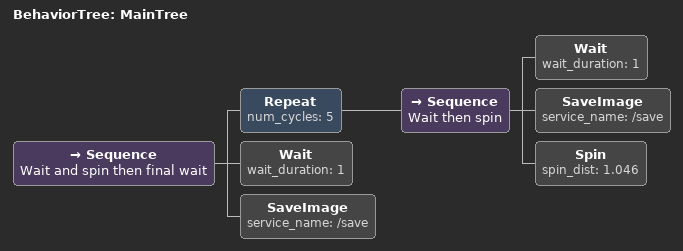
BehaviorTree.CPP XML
<!--
  This Behavior Tree drives in a square for odometry calibration experiments
-->

<root main_tree_to_execute="MainTree">
  <BehaviorTree ID="MainTree">
    <Sequence name="Wait and spin then final wait">
      <Repeat num_cycles="5">
        <Sequence name="Wait then spin">
          <Wait wait_duration="1"/>
          <SaveImage service_name="/save"/>
          <Spin spin_dist="1.046"/>
        </Sequence>
      </Repeat>
      <Wait wait_duration="1"/>
      <SaveImage service_name="/save"/>
    </Sequence>
  </BehaviorTree>
</root>
